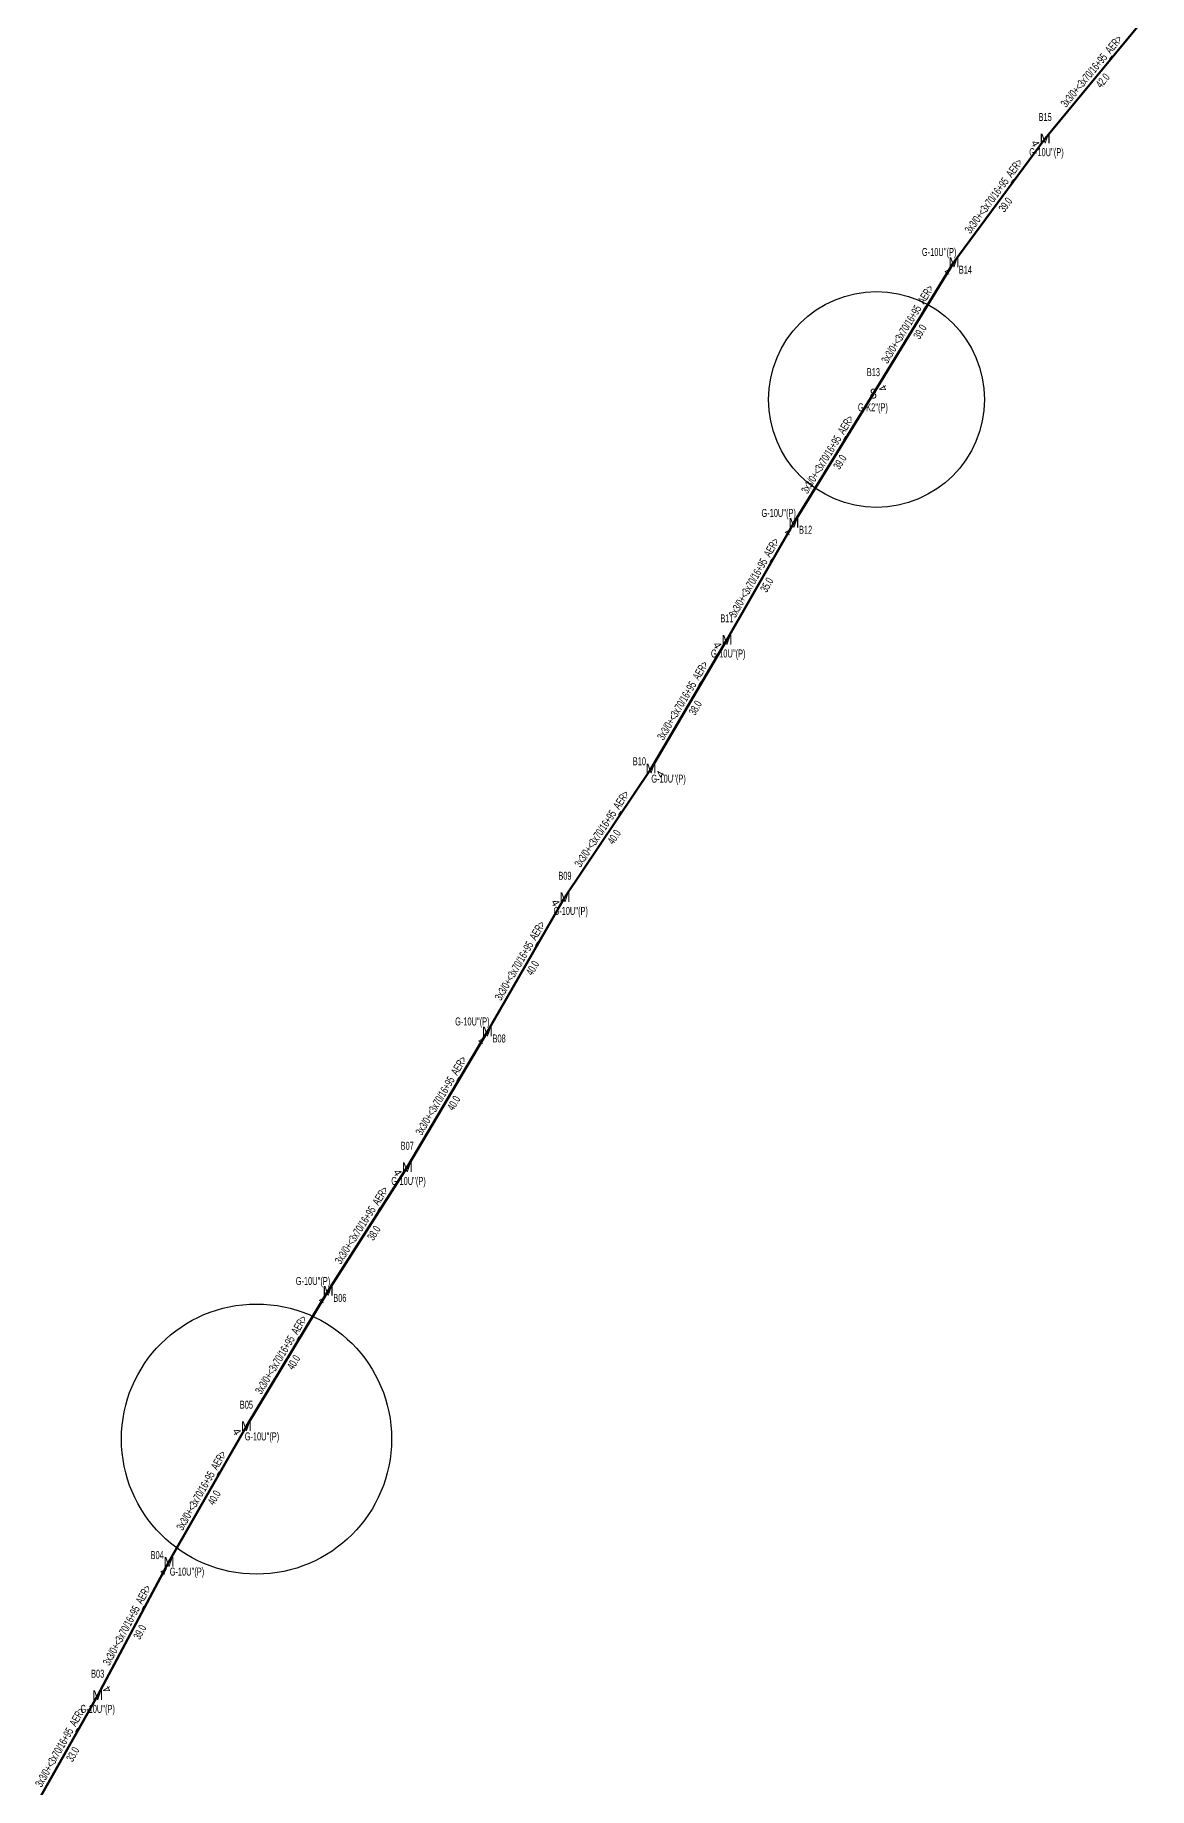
# Model space of a CAD drawing. Header units: millimetres. Extents: x 542876 to 548433, y 4216806 to 4221056.
# Drawn here: x 544052.9 to 544338.3, y 4219225.1 to 4219674.1 of the extents above; entities that cross this region are included whole.
import ezdxf
from ezdxf.enums import TextEntityAlignment as Align

# ---------------------------------------------------------------- set-up
doc = ezdxf.new("R2010")
doc.units = ezdxf.units.MM
for name, color, linetype, lineweight in [('DIREK_OG_YENI', 10, 'Continuous', 25), ('HAT_OG_HAVAI_YENI', 1, 'Continuous', 70), ('KULLANICI', 1, 'Continuous', 25)]:
    doc.layers.add(name, color=color, linetype=linetype, lineweight=lineweight)
doc.styles.add('Direk', font='B_CAD')
doc.styles.get("Standard").update_dxf_attribs({"font": 'Arial'})

msp = doc.modelspace()

# ---------------------------------------------------------------- linework, layer by layer
at = {"layer": 'HAT_OG_HAVAI_YENI'}
for p, q in [((544338.257326, 4219679.702396), (544311.675308, 4219647.630025)), ((544311.675308, 4219647.630025), (544288.308502, 4219615.909374)), ((544288.308502, 4219615.909374), (544267.684, 4219582.263)), ((544267.684, 4219582.263), (544247.309075, 4219549.181636)), ((544247.309075, 4219549.181636), (544230.15773, 4219519.194071)), ((544230.15773, 4219519.194071), (544210.716, 4219486.228)), ((544210.716, 4219486.228), (544188.672, 4219453.248)), ((544188.672, 4219453.248), (544168.817103, 4219418.873591)), ((544168.817103, 4219418.873591), (544148.274431, 4219384.062127)), ((544148.274431, 4219384.062127), (544128.017313, 4219352.402087)), ((544128.017313, 4219352.402087), (544107.08, 4219317.742)), ((544107.08, 4219317.742), (544087.251, 4219282.957)), ((544087.251, 4219282.957), (544068.982705, 4219248.822256)), ((544068.982705, 4219248.822256), (544052.945609, 4219220.394207))]:
    msp.add_line(p, q, dxfattribs=at)
at = {"layer": 'KULLANICI'}
for centre, radius in [((544268.465139, 4219580.770648), 27.639054), ((544109.671499, 4219314.438716), 34.593323)]:
    msp.add_circle(centre, radius, dxfattribs=at)

# ---------------------------------------------------------------- texts
at = {"layer": 'DIREK_OG_YENI', "width": 0.53}
for s, p in [('B15', (544311.675308, 4219653.130025)), ("G-10U''(P)", (544312.012518, 4219644.130025)), ("G-10U''(P)", (544284.529999, 4219618.55007)), ('B14', (544291.254293, 4219614.019316)), ('B13', (544267.684, 4219587.763)), ("G-K2''(P)", (544267.557239, 4219578.763)), ("G-10U''(P)", (544243.418967, 4219551.697332)), ('B12', (544250.316777, 4219547.391739)), ('B11', (544230.15773, 4219524.694071)), ("G-10U''(P)", (544230.49494, 4219515.694071)), ('B10', (544207.746105, 4219488.079952)), ("G-10U''(P)", (544215.212253, 4219483.634525)), ('B09', (544188.672, 4219458.748)), ("G-10U''(P)", (544190.147686, 4219449.748)), ("G-10U''(P)", (544164.954327, 4219421.420938)), ('B08', (544171.809695, 4219417.058545)), ('B07', (544148.274431, 4219389.562127)), ("G-10U''(P)", (544148.611641, 4219380.562127)), ("G-10U''(P)", (544124.137833, 4219354.930174)), ('B06', (544131.019143, 4219350.60236)), ('B05', (544107.08, 4219323.242)), ("G-10U''(P)", (544111.068485, 4219315.11902)), ('B04', (544084.223157, 4219284.71261)), ("G-10U''(P)", (544091.852059, 4219280.484727)), ('B03', (544068.982705, 4219254.322256)), ("G-10U''(P)", (544068.982705, 4219245.322256))]:
    msp.add_text(s, height=2.05, dxfattribs=at).set_placement(p, align=Align.MIDDLE_CENTER)
at = {"layer": 'DIREK_OG_YENI', "style": 'Direk'}
for s, p in [('M', (544311.675308, 4219647.630025)), ('M', (544288.308502, 4219615.909374)), ('8', (544267.684, 4219582.263)), ('M', (544247.309075, 4219549.181636)), ('M', (544230.15773, 4219519.194071)), ('M', (544210.716, 4219486.228)), ('M', (544188.672, 4219453.248)), ('M', (544168.817103, 4219418.873591)), ('M', (544148.274431, 4219384.062127)), ('M', (544128.017313, 4219352.402087)), ('M', (544107.08, 4219317.742)), ('M', (544087.251, 4219282.957)), ('M', (544068.982705, 4219248.822256))]:
    msp.add_text(s, height=2.5, dxfattribs=at).set_placement(p, align=Align.MIDDLE_CENTER)
at = {"layer": 'DIREK_OG_YENI', "color": 32, "style": 'Direk'}
for rotation, p in [(296.811517, (544309.176321, 4219646.367065)), (326.77196, (544286.774179, 4219613.567184)), (478.2092, (544270.151437, 4219583.586538)), (328.67115, (544245.853217, 4219546.789884)), (299.735019, (544227.72641, 4219517.805301)), (418.132169, (544213.093951, 4219484.749708)), (299.994487, (544186.246994, 4219451.848233)), (328.025683, (544167.334393, 4219416.498392)), (298.693787, (544145.818276, 4219382.717768)), (327.88716, (544126.528865, 4219350.030479)), (300.157468, (544104.658986, 4219316.335341)), (330.869511, (544085.887959, 4219280.511163)), (480.922561, (544071.38472, 4219250.261118))]:
    msp.add_text('4', height=2, rotation=rotation, dxfattribs=at).set_placement(p, align=Align.MIDDLE_CENTER)
at = {"layer": 'HAT_OG_HAVAI_YENI', "lineweight": 30, "width": 0.53}
for rotation, p in [(410.347598, (544324.311877, 4219664.208619, 272155.837654)), (413.623031, (544299.307543, 4219632.27383, 272144.154251)), (418.493427, (544277.271806, 4219599.530253, 272133.842248)), (418.370104, (544256.77305, 4219566.167943, 272123.654538)), (420.232663, (544237.995562, 4219534.609861, 272115.078865)), (419.469954, (544219.704685, 4219503.142843, 272105.357978)), (416.241015, (544198.98712, 4219470.210147, 272094.335818)), (419.989118, (544178.008328, 4219436.485721, 272084.408551)), (419.454625, (544157.813724, 4219401.899847, 272074.137216)), (417.387571, (544137.429887, 4219368.690217, 272064.008656)), (418.864356, (544116.820854, 4219335.511476, 272053.539752)), (420.315835, (544096.427041, 4219300.770513, 272043.625742)), (421.844697, (544077.367674, 4219266.290862, 272034.491352)), (420.571381, (544060.223834, 4219235.02587, 272026.472805))]:
    msp.add_text('3x3/0+<3x70/16+95_AER>', height=2.05, rotation=rotation, dxfattribs=at).set_placement(p, align=Align.CENTER)
for s, rotation, p in [('42.0', 410.347598, (544325.620758, 4219663.123801, 272155.837654)), ('39.0', 413.623031, (544300.676267, 4219631.265568, 272144.154251)), ('39.0', 418.493427, (544278.721192, 4219598.641839, 272133.842248)), ('39.0', 418.370104, (544258.220521, 4219565.276411, 272123.654538)), ('35.0', 420.232663, (544239.471244, 4219533.765846, 272115.078865)), ('38.0', 419.469954, (544221.169002, 4219502.27926, 272105.357978)), ('40.0', 416.241015, (544200.400471, 4219469.265456, 272094.335818)), ('40.0', 419.989118, (544179.48041, 4219435.635442, 272084.408551)), ('40.0', 419.454625, (544159.27781, 4219401.035872, 272074.137216)), ('38.0', 417.387571, (544138.861857, 4219367.773996, 272064.008656)), ('40.0', 418.864356, (544118.275962, 4219334.632464, 272053.539752)), ('40.0', 420.315835, (544097.903947, 4219299.928642, 272043.625742)), ('39.0', 421.844697, (544078.866516, 4219265.488695, 272034.491352)), ('33.0', 420.571381, (544061.70448, 4219234.190594, 272026.472805))]:
    msp.add_text(s, height=2.05, rotation=rotation, dxfattribs=at).set_placement(p, align=Align.TOP_CENTER)

doc.saveas('drawing.dxf')
